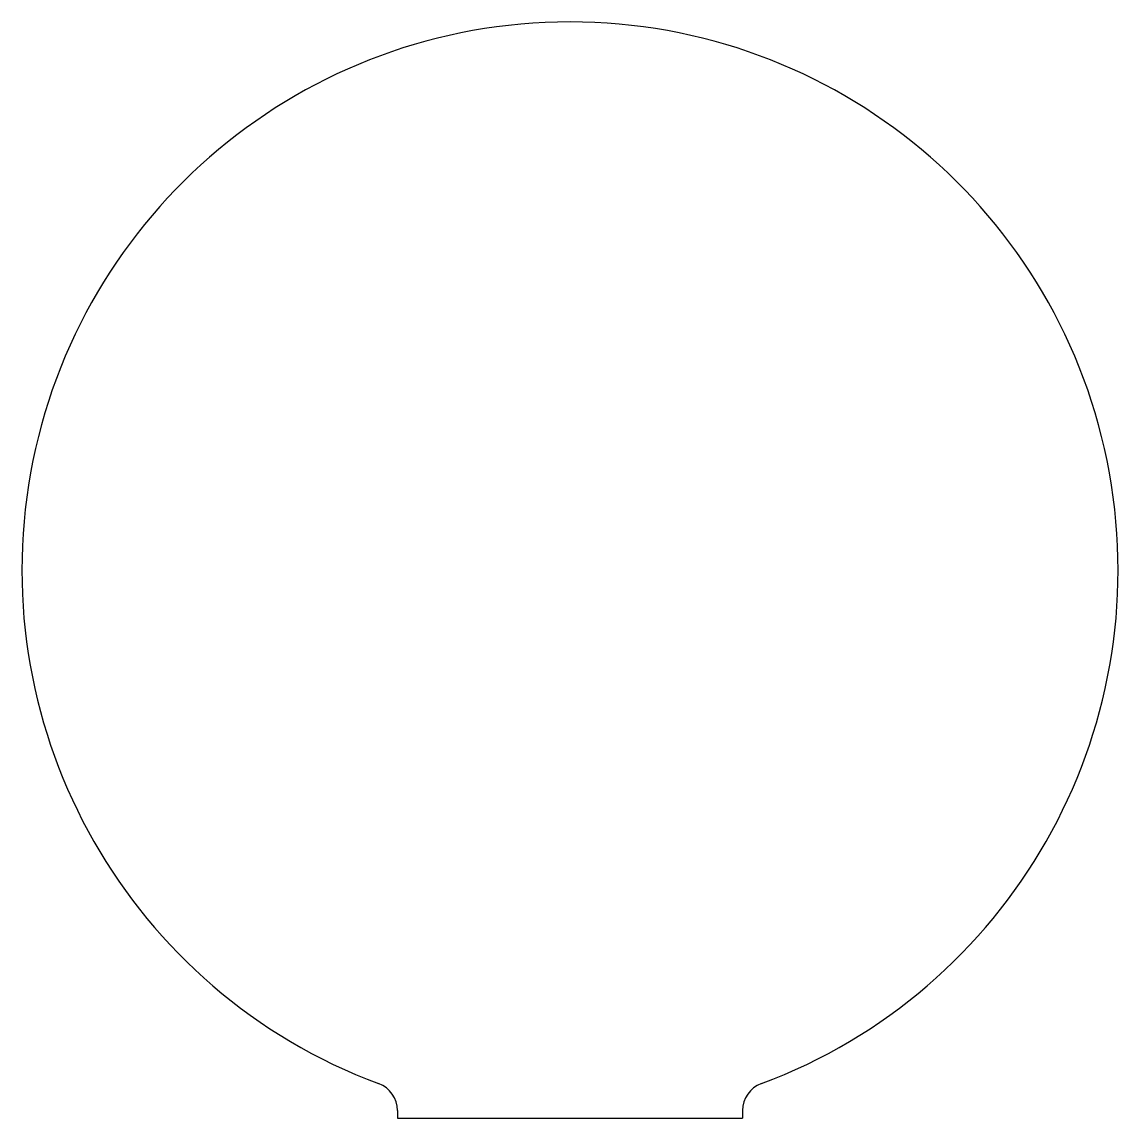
# Model space of a CAD drawing. Header units: inches. Extents: x -0.75 to 0.75, y -0.75 to 0.75.
import ezdxf

# ---------------------------------------------------------------- set-up
doc = ezdxf.new("R2010")
doc.units = ezdxf.units.IN
doc.header["$MEASUREMENT"] = 0

msp = doc.modelspace()

# ---------------------------------------------------------------- linework, layer by layer
at = {"color": 7, "linetype": 'Continuous'}
for p, q in [((-0.2362, -0.7397), (-0.2362, -0.75)), ((-0.2362, -0.75), (0.2362, -0.75)), ((0.2362, -0.7397), (0.2362, -0.75))]:
    msp.add_line(p, q, dxfattribs=at)
for centre, radius, start, end in [((0, 0), 0.75, 290.4339, 249.5661), ((-0.2756, -0.7397), 0.0394, 0, 69.5661), ((0.2756, -0.7397), 0.0394, 110.4339, 180)]:
    msp.add_arc(centre, radius, start, end, dxfattribs=at)

doc.saveas('drawing.dxf')
